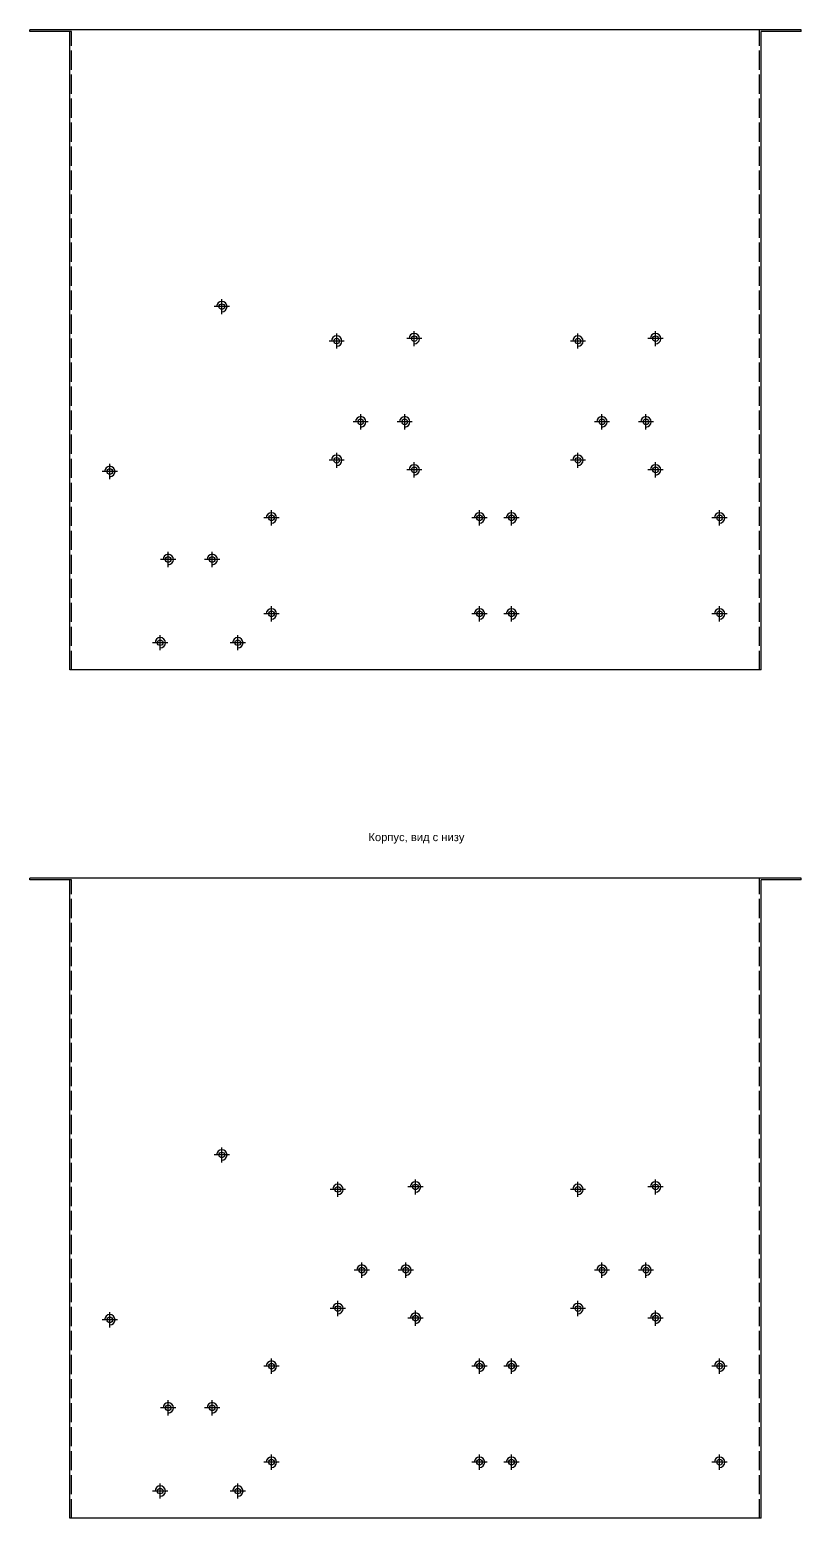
# Model space of a CAD drawing. Header units: millimetres. Extents: x 1397 to 3075, y -623 to 1076.
# Drawn here: x 1999 to 2481, y -623 to 307 of the extents above; entities that cross this region are included whole.
import ezdxf

# ---------------------------------------------------------------- set-up
doc = ezdxf.new("R2010")
doc.units = ezdxf.units.MM
doc.linetypes.add('ACAD_ISO02W100', pattern=[15, 12, -3])
doc.styles.add('textstyle21', font='')
doc.styles.get('textstyle21').set_extended_font_data('Arial')

msp = doc.modelspace()

# ---------------------------------------------------------------- linework, layer by layer
for p, q in [((2481, 306.89), (1999, 306.89)), ((1999, 305.89), (1999, 306.89)), ((2025, 305.89), (1999, 305.89)), ((2024, -93.11), (2024, 305.89)), ((2481, 305.89), (2456, 305.89)), ((2456, -93.11), (2456, 305.89)), ((2481, 305.89), (2481, 306.89)), ((2123.75, 133.89), (2114.25, 133.89)), ((2119, 129.14), (2119, 138.64)), ((2195.5, 112.39), (2186, 112.39)), ((2190.75, 107.64), (2190.75, 117.14)), ((2244, 113.89), (2234.5, 113.89)), ((2239.25, 109.14), (2239.25, 118.64)), ((2346.25, 112.39), (2336.75, 112.39)), ((2341.5, 107.64), (2341.5, 117.14)), ((2394.75, 113.89), (2385.25, 113.89)), ((2390, 109.14), (2390, 118.64)), ((2205.75, 57.14), (2205.75, 66.64)), ((2233.25, 57.14), (2233.25, 66.64)), ((2356.5, 57.14), (2356.5, 66.64)), ((2384, 57.14), (2384, 66.64)), ((2210.5, 61.89), (2201, 61.89)), ((2238, 61.89), (2228.5, 61.89)), ((2361.25, 61.89), (2351.75, 61.89)), ((2388.75, 61.89), (2379.25, 61.89)), ((2195.5, 37.89), (2186, 37.89)), ((2190.75, 33.14), (2190.75, 42.64)), ((2346.25, 37.89), (2336.75, 37.89)), ((2341.5, 33.14), (2341.5, 42.64)), ((2053.75, 30.89), (2044.25, 30.89)), ((2049, 26.14), (2049, 35.64)), ((2244, 31.89), (2234.5, 31.89)), ((2239.25, 27.14), (2239.25, 36.64)), ((2394.75, 31.89), (2385.25, 31.89)), ((2390, 27.14), (2390, 36.64)), ((2154.75, 1.89), (2145.25, 1.89)), ((2150, -2.86), (2150, 6.64)), ((2284.75, 1.89), (2275.25, 1.89)), ((2280, -2.86), (2280, 6.64)), ((2304.75, 1.89), (2295.25, 1.89)), ((2300, -2.86), (2300, 6.64)), ((2434.75, 1.89), (2425.25, 1.89)), ((2430, -2.86), (2430, 6.64)), ((2090.25, -24.11), (2080.75, -24.11)), ((2085.5, -28.86), (2085.5, -19.36)), ((2117.75, -24.11), (2108.25, -24.11)), ((2113, -28.86), (2113, -19.36)), ((2150, -62.86), (2150, -53.36)), ((2280, -62.86), (2280, -53.36)), ((2300, -62.86), (2300, -53.36)), ((2430, -62.86), (2430, -53.36)), ((2154.75, -58.11), (2145.25, -58.11)), ((2284.75, -58.11), (2275.25, -58.11)), ((2304.75, -58.11), (2295.25, -58.11)), ((2434.75, -58.11), (2425.25, -58.11)), ((2080.5, -80.86), (2080.5, -71.36)), ((2129, -80.86), (2129, -71.36)), ((2085.25, -76.11), (2075.75, -76.11)), ((2133.75, -76.11), (2124.25, -76.11)), ((2456, -93.11), (2024, -93.11)), ((2481, -223.19), (1999, -223.19)), ((1999, -224.19), (1999, -223.19)), ((2481, -224.19), (2481, -223.19)), ((2025, -224.19), (1999, -224.19)), ((2024, -623.19), (2024, -224.19)), ((2481, -224.19), (2456, -224.19)), ((2456, -623.19), (2456, -224.19)), ((2123.75, -396.19), (2114.25, -396.19)), ((2119, -400.94), (2119, -391.44)), ((2196.25, -417.69), (2186.75, -417.69)), ((2191.5, -422.44), (2191.5, -412.94)), ((2244.75, -416.19), (2235.25, -416.19)), ((2240, -420.94), (2240, -411.44)), ((2346.25, -417.69), (2336.75, -417.69)), ((2341.5, -422.44), (2341.5, -412.94)), ((2394.75, -416.19), (2385.25, -416.19)), ((2390, -420.94), (2390, -411.44)), ((2206.5, -472.94), (2206.5, -463.44)), ((2234, -472.94), (2234, -463.44)), ((2356.5, -472.94), (2356.5, -463.44)), ((2384, -472.94), (2384, -463.44)), ((2211.25, -468.19), (2201.75, -468.19)), ((2238.75, -468.19), (2229.25, -468.19)), ((2361.25, -468.19), (2351.75, -468.19)), ((2388.75, -468.19), (2379.25, -468.19)), ((2196.25, -492.19), (2186.75, -492.19)), ((2191.5, -496.94), (2191.5, -487.44)), ((2346.25, -492.19), (2336.75, -492.19)), ((2341.5, -496.94), (2341.5, -487.44)), ((2053.75, -499.19), (2044.25, -499.19)), ((2049, -503.94), (2049, -494.44)), ((2244.75, -498.19), (2235.25, -498.19)), ((2240, -502.94), (2240, -493.44)), ((2394.75, -498.19), (2385.25, -498.19)), ((2390, -502.94), (2390, -493.44)), ((2154.75, -528.19), (2145.25, -528.19)), ((2150, -532.94), (2150, -523.44)), ((2284.75, -528.19), (2275.25, -528.19)), ((2280, -532.94), (2280, -523.44)), ((2304.75, -528.19), (2295.25, -528.19)), ((2300, -532.94), (2300, -523.44)), ((2434.75, -528.19), (2425.25, -528.19)), ((2430, -532.94), (2430, -523.44)), ((2090.25, -554.19), (2080.75, -554.19)), ((2085.5, -558.94), (2085.5, -549.44)), ((2117.75, -554.19), (2108.25, -554.19)), ((2113, -558.94), (2113, -549.44)), ((2150, -592.94), (2150, -583.44)), ((2280, -592.94), (2280, -583.44)), ((2300, -592.94), (2300, -583.44)), ((2430, -592.94), (2430, -583.44)), ((2154.75, -588.19), (2145.25, -588.19)), ((2284.75, -588.19), (2275.25, -588.19)), ((2304.75, -588.19), (2295.25, -588.19)), ((2434.75, -588.19), (2425.25, -588.19)), ((2080.5, -610.94), (2080.5, -601.44)), ((2129, -610.94), (2129, -601.44)), ((2085.25, -606.19), (2075.75, -606.19)), ((2133.75, -606.19), (2124.25, -606.19)), ((2456, -623.19), (2024, -623.19))]:
    msp.add_line(p, q)
at = {"linetype": 'ACAD_ISO02W100'}
for p, q in [((2025, -93.11), (2025, 305.89)), ((2455, -93.11), (2455, 306.89)), ((2455, -623.19), (2455, -223.19)), ((2025, -623.19), (2025, -224.19))]:
    msp.add_line(p, q, dxfattribs=at)
for centre in [(2119, 133.89), (2190.75, 112.39), (2239.25, 113.89), (2341.5, 112.39), (2390, 113.89), (2205.75, 61.89), (2233.25, 61.89), (2356.5, 61.89), (2384, 61.89), (2190.75, 37.89), (2341.5, 37.89), (2049, 30.89), (2239.25, 31.89), (2390, 31.89), (2150, 1.89), (2280, 1.89), (2300, 1.89), (2430, 1.89), (2085.5, -24.11), (2113, -24.11), (2150, -58.11), (2280, -58.11), (2300, -58.11), (2430, -58.11), (2080.5, -76.11), (2129, -76.11), (2119, -396.19), (2191.5, -417.69), (2240, -416.19), (2341.5, -417.69), (2390, -416.19), (2206.5, -468.19), (2234, -468.19), (2356.5, -468.19), (2384, -468.19), (2191.5, -492.19), (2341.5, -492.19), (2049, -499.19), (2240, -498.19), (2390, -498.19), (2150, -528.19), (2280, -528.19), (2300, -528.19), (2430, -528.19), (2085.5, -554.19), (2113, -554.19), (2150, -588.19), (2280, -588.19), (2300, -588.19), (2430, -588.19), (2080.5, -606.19), (2129, -606.19)]:
    msp.add_circle(centre, 1.75)
for centre in [(2119, 133.89), (2190.75, 112.39), (2239.25, 113.89), (2341.5, 112.39), (2390, 113.89), (2205.75, 61.89), (2233.25, 61.89), (2356.5, 61.89), (2384, 61.89), (2190.75, 37.89), (2341.5, 37.89), (2049, 30.89), (2239.25, 31.89), (2390, 31.89), (2150, 1.89), (2280, 1.89), (2300, 1.89), (2430, 1.89), (2085.5, -24.11), (2113, -24.11), (2150, -58.11), (2280, -58.11), (2300, -58.11), (2430, -58.11), (2080.5, -76.11), (2129, -76.11), (2119, -396.19), (2191.5, -417.69), (2240, -416.19), (2341.5, -417.69), (2390, -416.19), (2206.5, -468.19), (2234, -468.19), (2356.5, -468.19), (2384, -468.19), (2191.5, -492.19), (2341.5, -492.19), (2049, -499.19), (2240, -498.19), (2390, -498.19), (2150, -528.19), (2280, -528.19), (2300, -528.19), (2430, -528.19), (2085.5, -554.19), (2113, -554.19), (2150, -588.19), (2280, -588.19), (2300, -588.19), (2430, -588.19), (2080.5, -606.19), (2129, -606.19)]:
    msp.add_arc(centre, 3.25, 270, 180)

# ---------------------------------------------------------------- texts
at = {"insert": (2210.59, -195.1), "char_height": 5, "width": 82.6438, "attachment_point": 1, "style": 'textstyle21'}
msp.add_mtext('Корпус, вид с низу', dxfattribs=at)

doc.saveas('drawing.dxf')
